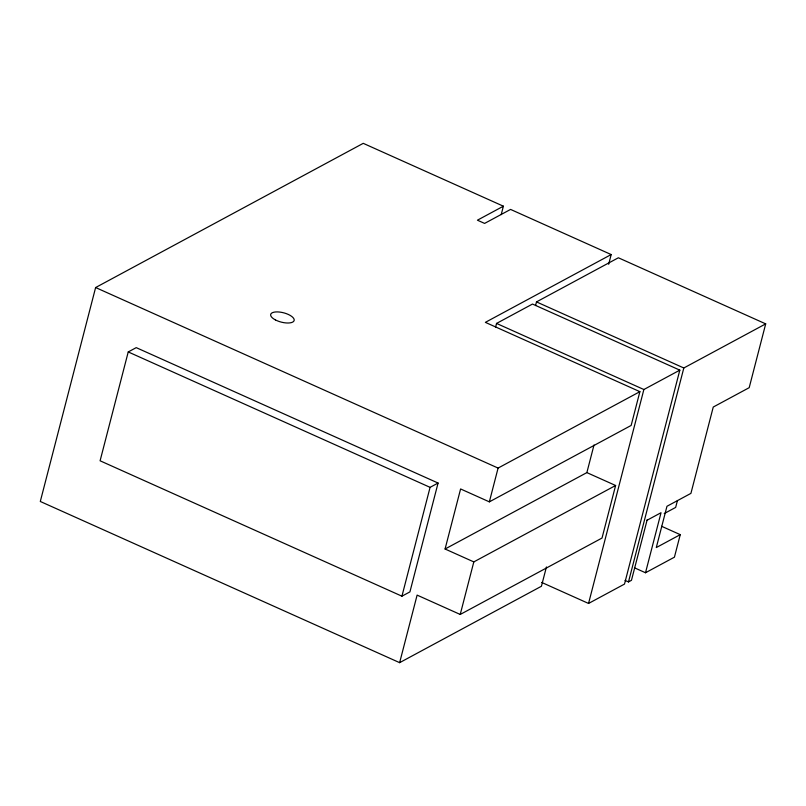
<?xml version="1.0" encoding="UTF-8"?>
<svg xmlns="http://www.w3.org/2000/svg" width="806" height="806" viewBox="0 0 806 806"><rect width="100%" height="100%" fill="white"/><g stroke="black" fill="none" stroke-linecap="round" stroke-linejoin="round"><path stroke-width="1.21" d="M501.201 214.628L503.387 206.195L363.244 143.337L95.622 287.541L40.3 501.473L399.635 662.663L541.431 586.254L546.428 566.961M128.235 351.94L100.095 460.79L401.932 596.188L409.922 591.886L438.071 483.046L136.224 347.638L128.235 351.94L430.082 487.348L438.071 483.046M401.932 596.188L430.082 487.348M399.635 662.663L417.115 595.11L460.226 614.454L602.022 538.045L615.613 485.494L586.869 472.608L445.073 549.007L473.817 561.903L615.613 485.494M495.599 327.075L496.546 323.428L532.494 304.053L679.821 370.145L624.499 584.078L588.551 603.452L541.672 582.426M445.073 549.007L460.599 488.96L489.353 501.856L631.148 425.447L639.883 391.666L485.363 322.36L611.18 254.555L510.571 209.419L484.608 223.413L477.424 220.189L503.387 206.195M535.547 305.555L536.494 301.907L618.373 257.779L765.7 323.871L749.197 387.676L713.25 407.05L690.923 493.373L666.965 506.279L656.286 547.566L680.254 534.65L661.585 526.278M460.226 614.454L473.817 561.903M489.353 501.856L498.088 468.074L639.883 391.666M608.671 264.277L611.18 254.555M586.869 472.608L594.012 444.983M588.551 603.452L643.873 389.52L679.821 370.145M625.063 580.391L628.489 581.922L683.82 367.989L765.7 323.871M647.168 519.81L631.451 580.33L628.489 581.922M634.443 567.797L645.505 572.754L661.041 512.707L646.976 520.283M677.453 500.486L675.66 507.417L664.235 513.573M680.254 534.65L674.421 557.178L645.505 572.754M536.494 301.907L683.82 367.989M496.546 323.428L643.873 389.52M95.622 287.541L498.088 468.074M275.4 319.911A12.11 4.806 14.5 0 0 294.13 320.546A12.11 4.806 14.5 0 0 277.738 311.912A12.11 4.806 14.5 0 0 275.4 319.911"/></g></svg>
